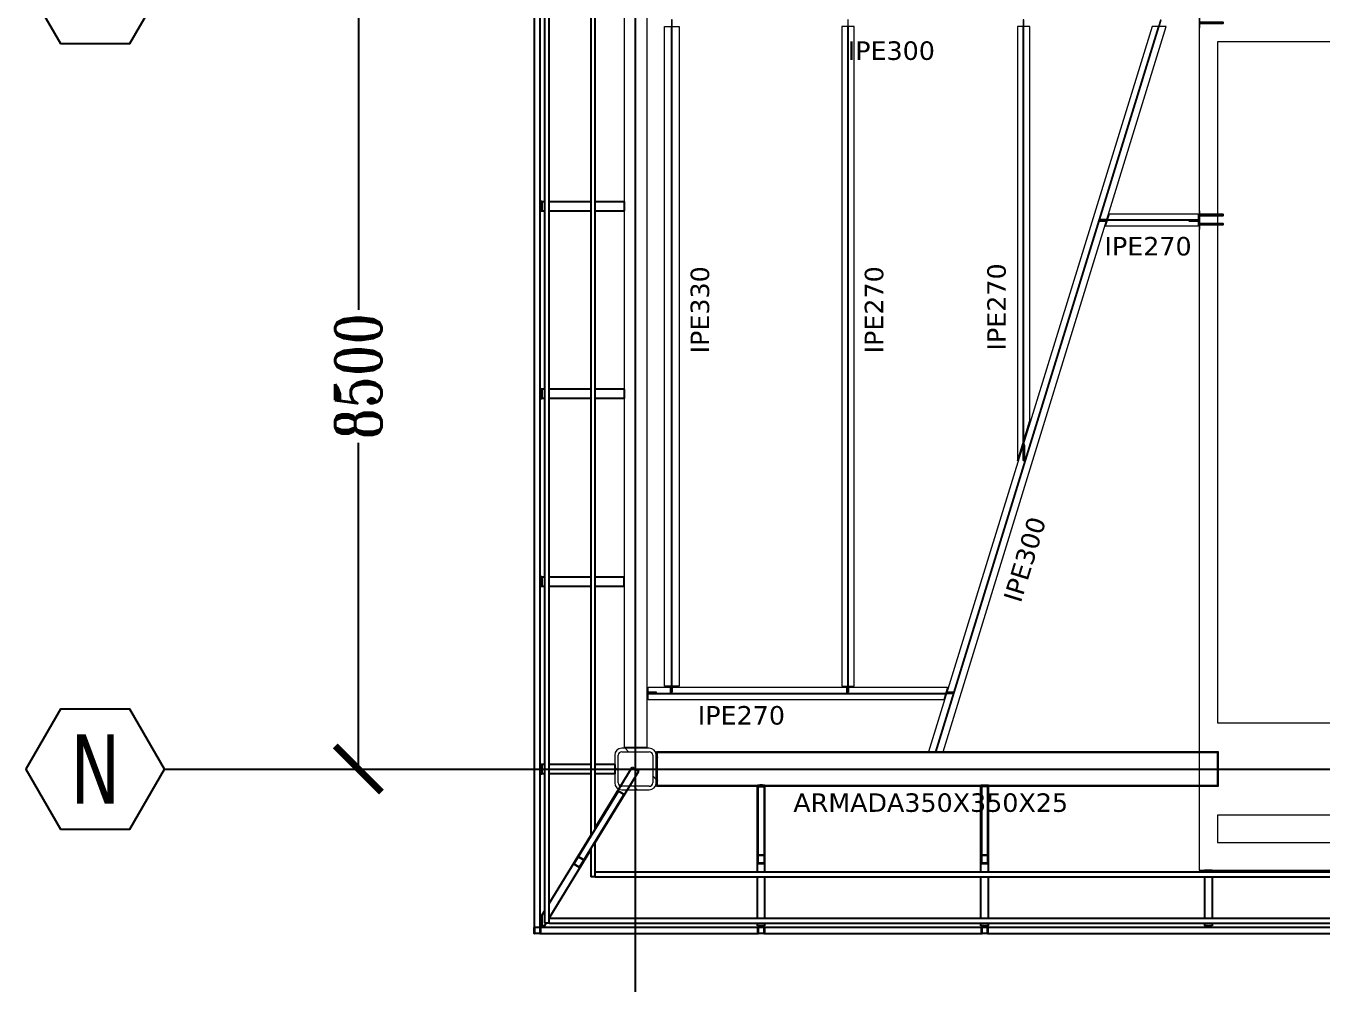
# Model space of a CAD drawing. Header units: millimetres. Extents: x -3255 to 78627, y -21906 to 33736.
# Drawn here: x -2570 to 11461, y -2327 to 8042 of the extents above; entities that cross this region are included whole.
import ezdxf
from ezdxf.enums import TextEntityAlignment as Align

# ---------------------------------------------------------------- set-up
doc = ezdxf.new("R2010")
doc.units = ezdxf.units.MM
doc.header["$LTSCALE"] = 0.9
for name, color, linetype, lineweight in [('0-3', 250, 'Continuous', 5), ('A_ALMA', 8, 'Continuous', 5), ('E_COLUMNAS-1', 254, 'Continuous', 25), ('E_COLUMNAS-2', 1, 'Continuous', 9), ('E_COLUMNAS-3', 1, 'Continuous', 35), ('E_TEXTO', 3, 'Continuous', 9), ('E_VIGAS', 8, 'Continuous', 9), ('E_VIGAS-1', 5, 'Continuous', 25), ('E_VIGAS-2', 10, 'Continuous', 25), ('E_VIGAS-3', 5, 'Continuous', 25), ('HCB-PLATINA', 4, 'Continuous', 15), ('HCB-VIGAS', 4, 'Continuous', 15), ('S-COLS-HDLN-1', 52, 'Continuous', 9), ('VIGAS_HCB', 4, 'Continuous', 15)]:
    doc.layers.add(name, color=color, linetype=linetype, lineweight=lineweight)
for name, color, linetype in [('COTAS', 8, 'Continuous'), ('HCB-ANCLAJE', 5, 'Continuous'), ('HCB-EJES', 1, 'Continuous'), ('HCB-ROTULOS', 2, 'Continuous')]:
    doc.layers.add(name, color=color, linetype=linetype)
doc.styles.add('ROMANT', font='romant.shx', dxfattribs={"width": 0.8})
doc.styles.add('VERDANA', font='verdana.ttf')
doc.dimstyles.new('1.125', dxfattribs={"dimscale": 0, "dimtxt": 500, "dimasz": 500, "dimexe": 4, "dimexo": 4, "dimgap": 15, "dimtad": 0, "dimdec": 0, "dimzin": 4, "dimdsep": 46, "dimtxsty": 'ROMANT', "dimblk": 'ARCHTICK', "dimcen": -10, "dimclrd": 256, "dimclrt": 3, "dimadec": 0, "dimazin": 0, "dimtfac": 1, "dimtdec": 0, "dimtix": 1, "dimtmove": 0, "dimatfit": 0, "dimldrblk": 'OBLIQUE', "dimfxl": 0.05, "dimtolj": 1, "dimtzin": 0, "dimarcsym": 0})

# ---------------------------------------------------------------- blocks, each defined once
blk = doc.blocks.new('EST_SFM_VIGA-METALICA-SECCION-C - EST_SFM_VIGA-METALICA-UPN160-1602621-_38_00m_N_E_-NIVEL-10 DOC')
at = {"layer": 'E_VIGAS-1'}
for p, q in [((14.466, 0.047), (-14.455, 0.047)), ((14.471, 0.047), (14.468, 0.047)), ((14.471, 0.047), (14.471, -0.016)), ((-14.46, -0.018), (14.471, -0.018))]:
    blk.add_line(p, q, dxfattribs=at)
blk = doc.blocks.new('EST_SFM_VIGA-METALICA-SECCION-C - EST_SFM_VIGA-METALICA-UPN100-1529610-_38_00m_N_E_-NIVEL-10 DOC')
at = {"layer": 'E_VIGAS-2'}
for p, q in [((14.393, 0.032), (-14.441, 0.032)), ((14.393, 0.032), (14.393, -0.018)), ((-14.442, -0.018), (14.393, -0.018))]:
    blk.add_line(p, q, dxfattribs=at)
blk = doc.blocks.new('EST_SFM_VIGA-METALICA-SECCION-C - EST_SFM_VIGA-METALICA-UPN100-1529678-_38_00m_N_E_-NIVEL-10 DOC')
at = {"layer": 'E_VIGAS-2'}
for p, q in [((13.374, 0.018), (-13.422, 0.018)), ((13.894, 0.018), (13.507, 0.018)), ((13.894, 0.018), (13.894, -0.032)), ((-13.504, -0.032), (13.456, -0.032)), ((13.59, -0.032), (13.893, -0.032))]:
    blk.add_line(p, q, dxfattribs=at)
blk = doc.blocks.new('EST_SFM_VIGA-METALICA-SECCION-C - EST_SFM_VIGA-METALICA-UPN100-1527742-_38_00m_N_E_-NIVEL-10 DOC')
at = {"layer": 'E_VIGAS-2'}
for p, q in [((-34.827, -0.032), (-34.827, 0.018)), ((34.044, 0.018), (-34.827, 0.018)), ((-34.827, -0.032), (34.044, -0.032))]:
    blk.add_line(p, q, dxfattribs=at)
blk = doc.blocks.new('EST_SFM_VIGA-METALICA-SECCION-C - EST_SFM_VIGA-METALICA-UPN100-1527772-_38_00m_N_E_-NIVEL-10 DOC')
at = {"layer": 'E_VIGAS-2'}
for p, q in [((-34.929, -0.018), (-34.929, 0.032)), ((34.942, 0.032), (-34.929, 0.032)), ((-34.929, -0.018), (34.942, -0.018))]:
    blk.add_line(p, q, dxfattribs=at)
blk = doc.blocks.new('EST_SFM_VIGA-METALICA-SECCION-C - EST_SFM_VIGA-METALICA-UPN160-1579051-_38_00m_N_E_-NIVEL-10 DOC')
at = {"layer": 'E_VIGAS-1'}
for p, q in [((-35.108, 0.047), (-35.175, 0.047)), ((-32.753, 0.047), (-35.107, 0.047)), ((-32.685, 0.047), (-32.751, 0.047)), ((-30.333, 0.047), (-32.684, 0.047)), ((-30.265, 0.047), (-30.331, 0.047)), ((30.107, 0.047), (-30.264, 0.047)), ((-35.176, -0.018), (-35.176, -0.012)), ((-35.176, -0.018), (-35.17, -0.018)), ((-35.112, -0.018), (-32.747, -0.018)), ((-32.689, -0.018), (-30.327, -0.018)), ((-30.269, -0.018), (30.113, -0.018))]:
    blk.add_line(p, q, dxfattribs=at)
blk = doc.blocks.new('EST_SCM_COLUMNA-METALICA-SECCION-CUADRADA - EST_SCM_COLUMNA-TUBULAR-CUADRADA_PTEØ_70x70 e_3mm-1587150-_38_00m_N_E_-NIVEL-10 DOC')
at = {"layer": 'E_COLUMNAS-1'}
for p, q in [((-0.035, -0.029), (-0.035, 0.029)), ((-0.032, 0.029), (-0.032, -0.029)), ((-0.029, 0.035), (0.029, 0.035)), ((0.029, 0.032), (-0.029, 0.032)), ((0.032, -0.029), (0.032, 0.029)), ((0.035, 0.029), (0.035, -0.029)), ((-0.029, -0.032), (0.029, -0.032)), ((0.029, -0.035), (-0.029, -0.035))]:
    blk.add_line(p, q, dxfattribs=at)
for centre, radius, start, end in [((-0.029, 0.029), 0.006, 90, 180), ((-0.029, 0.029), 0.003, 90, 180), ((0.029, 0.029), 0.006, 0, 90), ((0.029, 0.029), 0.003, 0, 90), ((0.029, 0.029), 0.006, 10, 80), ((0.029, 0.029), 0.003, 30, 60), ((-0.029, -0.029), 0.006, 180, 270), ((-0.029, -0.029), 0.003, 180, 270), ((0.029, -0.029), 0.006, 270, 0), ((0.029, -0.029), 0.003, 270, 360)]:
    blk.add_arc(centre, radius, start, end, dxfattribs=at)
blk = doc.blocks.new('EST_SCM_COLUMNA-METALICA-SECCION-CUADRADA - EST_SCM_COLUMNA-TUBULAR-CUADRADA_PTEØ_70x70 e_3mm-V24-_38_00m_N_E_-NIVEL-10 DOC')
at = {"layer": 'E_COLUMNAS-1'}
for p, q in [((-0.035, -0.029), (-0.035, 0.029)), ((-0.032, 0.029), (-0.032, -0.029)), ((-0.029, 0.035), (0.029, 0.035)), ((0.029, 0.032), (-0.029, 0.032)), ((0.032, -0.029), (0.032, 0.029)), ((0.035, 0.029), (0.035, -0.029)), ((-0.029, -0.032), (0.029, -0.032)), ((0.029, -0.035), (-0.029, -0.035))]:
    blk.add_line(p, q, dxfattribs=at)
for centre, radius, start, end in [((-0.029, 0.029), 0.006, 90, 180), ((-0.029, 0.029), 0.006, 90, 170), ((-0.029, 0.029), 0.003, 90, 180), ((-0.029, 0.029), 0.003, 90, 150), ((0.029, 0.029), 0.006, 0, 90), ((0.029, 0.029), 0.006, 10, 90), ((0.029, 0.029), 0.003, 0, 90), ((0.029, 0.029), 0.003, 30, 90), ((-0.029, -0.029), 0.006, 180, 270), ((-0.029, -0.029), 0.003, 180, 270), ((0.029, -0.029), 0.006, 270, 0), ((0.029, -0.029), 0.003, 270, 360)]:
    blk.add_arc(centre, radius, start, end, dxfattribs=at)
blk = doc.blocks.new('DCTIB_CNI_EST_MOD-1A-FAC_0001_rvt-2-_38_00m_N_E_-NIVEL-10 DOC')
at = {"layer": 'E_COLUMNAS-1'}
for centre, radius, start, end in [((-75.196, 138.946), 0.006, 10, 80), ((-75.196, 138.946), 0.006, 10, 80), ((-75.196, 138.946), 0.003, 30, 60), ((-75.196, 138.946), 0.003, 30, 60), ((-72.831, 138.946), 0.006, 90, 170), ((-72.831, 138.946), 0.006, 90, 170), ((-72.831, 138.946), 0.003, 90, 150), ((-72.831, 138.946), 0.003, 90, 150), ((-72.773, 138.946), 0.006, 10, 90), ((-72.773, 138.946), 0.006, 10, 90), ((-72.773, 138.946), 0.003, 30, 90), ((-72.773, 138.946), 0.003, 30, 90), ((-70.411, 138.946), 0.006, 90, 170), ((-70.411, 138.946), 0.006, 90, 170), ((-70.411, 138.946), 0.003, 90, 150), ((-70.411, 138.946), 0.003, 90, 150), ((-70.353, 138.946), 0.006, 10, 90), ((-70.353, 138.946), 0.006, 10, 90), ((-70.353, 138.946), 0.003, 30, 90), ((-70.353, 138.946), 0.003, 30, 90)]:
    blk.add_arc(centre, radius, start, end, dxfattribs=at)
at = {"layer": 'E_VIGAS-1'}
for p, q in [((-75.177, 146.804), (-75.195, 146.804)), ((-75.195, 146.757), (-75.181, 146.757)), ((-75.181, 146.757), (-75.176, 146.757)), ((-75.181, 146.757), (-75.176, 146.757)), ((-75.177, 146.757), (-75.181, 146.757)), ((-75.177, 146.767), (-75.177, 146.804)), ((-75.177, 146.804), (-75.175, 146.804)), ((-75.175, 146.704), (-75.175, 146.804)), ((-75.175, 146.804), (-75.147, 146.804)), ((-75.175, 146.804), (-75.175, 146.704)), ((-75.097, 146.804), (-74.647, 146.804)), ((-74.597, 146.804), (-74.286, 146.804)), ((-74.286, 146.804), (-74.286, 146.704)), ((-75.181, 146.752), (-75.195, 146.752)), ((-75.195, 146.704), (-75.177, 146.704)), ((-75.176, 146.752), (-75.181, 146.752)), ((-75.181, 146.752), (-75.177, 146.752)), ((-75.176, 146.752), (-75.181, 146.752)), ((-75.177, 146.704), (-75.177, 146.742)), ((-75.175, 146.704), (-75.177, 146.704)), ((-75.175, 146.704), (-75.147, 146.704)), ((-75.097, 146.704), (-74.647, 146.704)), ((-74.597, 146.704), (-74.286, 146.704)), ((-75.177, 144.774), (-75.195, 144.774)), ((-75.195, 144.726), (-75.181, 144.726)), ((-75.181, 144.721), (-75.195, 144.721)), ((-75.195, 144.674), (-75.177, 144.674)), ((-75.181, 144.726), (-75.176, 144.726)), ((-75.181, 144.726), (-75.176, 144.726)), ((-75.177, 144.726), (-75.181, 144.726)), ((-75.176, 144.721), (-75.181, 144.721)), ((-75.181, 144.721), (-75.177, 144.721)), ((-75.176, 144.721), (-75.181, 144.721)), ((-75.177, 144.774), (-75.175, 144.774)), ((-75.177, 144.736), (-75.177, 144.774)), ((-75.177, 144.674), (-75.177, 144.711)), ((-75.175, 144.674), (-75.177, 144.674)), ((-75.175, 144.674), (-75.175, 144.774)), ((-75.175, 144.774), (-75.175, 144.674)), ((-75.147, 144.774), (-75.175, 144.774)), ((-75.147, 144.674), (-75.175, 144.674)), ((-74.647, 144.774), (-75.097, 144.774)), ((-74.647, 144.674), (-75.097, 144.674)), ((-74.286, 144.774), (-74.597, 144.774)), ((-74.286, 144.674), (-74.597, 144.674)), ((-74.286, 144.774), (-74.286, 144.674)), ((-75.177, 142.743), (-75.195, 142.743)), ((-75.195, 142.696), (-75.181, 142.696)), ((-75.181, 142.69), (-75.195, 142.69)), ((-75.181, 142.696), (-75.176, 142.696)), ((-75.181, 142.696), (-75.176, 142.696)), ((-75.177, 142.696), (-75.181, 142.696)), ((-75.176, 142.69), (-75.181, 142.69)), ((-75.181, 142.69), (-75.177, 142.69)), ((-75.176, 142.69), (-75.181, 142.69)), ((-75.177, 142.706), (-75.177, 142.743)), ((-75.177, 142.743), (-75.175, 142.743)), ((-75.175, 142.643), (-75.175, 142.743)), ((-75.175, 142.743), (-75.147, 142.743)), ((-75.175, 142.743), (-75.175, 142.643)), ((-75.097, 142.743), (-74.647, 142.743)), ((-74.597, 142.743), (-74.287, 142.743)), ((-74.287, 142.743), (-74.287, 142.643)), ((-75.195, 142.643), (-75.177, 142.643)), ((-75.177, 142.643), (-75.177, 142.68)), ((-75.175, 142.643), (-75.177, 142.643)), ((-75.175, 142.643), (-75.147, 142.643)), ((-75.097, 142.643), (-74.647, 142.643)), ((-74.597, 142.643), (-74.287, 142.643)), ((-75.177, 140.712), (-75.195, 140.712)), ((-75.195, 140.665), (-75.181, 140.665)), ((-75.181, 140.66), (-75.195, 140.66)), ((-75.195, 140.612), (-75.177, 140.612)), ((-75.181, 140.665), (-75.176, 140.665)), ((-75.181, 140.665), (-75.176, 140.665)), ((-75.177, 140.665), (-75.181, 140.665)), ((-75.176, 140.66), (-75.181, 140.66)), ((-75.181, 140.66), (-75.177, 140.66)), ((-75.176, 140.66), (-75.181, 140.66)), ((-75.177, 140.712), (-75.175, 140.712)), ((-75.177, 140.675), (-75.177, 140.712)), ((-75.177, 140.612), (-75.177, 140.65)), ((-75.175, 140.612), (-75.177, 140.612)), ((-75.175, 140.612), (-75.175, 140.712)), ((-75.175, 140.712), (-75.175, 140.612)), ((-75.147, 140.712), (-75.175, 140.712)), ((-75.147, 140.612), (-75.175, 140.612)), ((-74.647, 140.712), (-75.097, 140.712)), ((-74.647, 140.612), (-75.097, 140.612)), ((-74.387, 140.712), (-74.597, 140.712)), ((-74.597, 140.027), (-74.197, 140.684)), ((-74.597, 139.869), (-74.127, 140.641)), ((-74.387, 140.612), (-74.597, 140.612)), ((-74.387, 140.712), (-74.387, 140.612)), ((-74.197, 140.684), (-74.127, 140.641)), ((-72.843, 140.488), (-72.815, 140.488)), ((-72.843, 140.487), (-72.761, 140.487)), ((-72.843, 139.545), (-72.843, 140.487)), ((-72.837, 140.465), (-72.837, 139.727)), ((-72.77, 140.469), (-72.834, 140.469)), ((-72.805, 140.488), (-72.805, 140.487)), ((-72.8, 140.488), (-72.805, 140.488)), ((-72.8, 140.487), (-72.8, 140.488)), ((-72.789, 140.488), (-72.761, 140.488)), ((-72.767, 139.727), (-72.767, 140.465)), ((-72.761, 139.545), (-72.761, 140.487)), ((-70.423, 140.488), (-70.341, 140.488)), ((-70.423, 139.545), (-70.423, 140.488)), ((-70.417, 140.468), (-70.417, 139.727)), ((-70.35, 140.472), (-70.414, 140.472)), ((-70.347, 139.727), (-70.347, 140.468)), ((-70.341, 139.545), (-70.341, 140.488)), ((-74.35, 140.421), (-74.782, 139.711)), ((-74.723, 139.675), (-74.29, 140.384)), ((-74.291, 140.389), (-74.346, 140.423)), ((-75.097, 139.206), (-74.647, 139.944)), ((-75.097, 139.048), (-74.647, 139.787)), ((-74.782, 139.711), (-74.828, 139.637)), ((-74.827, 139.632), (-74.772, 139.599)), ((-74.826, 139.637), (-74.781, 139.711)), ((-74.822, 139.644), (-74.826, 139.637)), ((-74.771, 139.601), (-74.826, 139.634)), ((-74.779, 139.714), (-74.781, 139.711)), ((-74.779, 139.712), (-74.724, 139.678)), ((-74.723, 139.68), (-74.778, 139.713)), ((-74.724, 139.676), (-74.769, 139.602)), ((-74.769, 139.602), (-74.765, 139.609)), ((-74.768, 139.601), (-74.723, 139.675)), ((-74.724, 139.676), (-74.722, 139.679)), ((-72.837, 139.727), (-72.837, 139.645)), ((-72.836, 139.731), (-72.836, 139.727)), ((-72.836, 139.645), (-72.836, 139.727)), ((-72.836, 139.652), (-72.836, 139.645)), ((-72.77, 139.731), (-72.834, 139.731)), ((-72.834, 139.729), (-72.77, 139.729)), ((-72.77, 139.643), (-72.834, 139.643)), ((-72.834, 139.641), (-72.77, 139.641)), ((-72.769, 139.727), (-72.769, 139.731)), ((-72.769, 139.727), (-72.769, 139.645)), ((-72.769, 139.645), (-72.769, 139.652)), ((-72.767, 139.645), (-72.767, 139.727)), ((-70.417, 139.727), (-70.417, 139.645)), ((-70.416, 139.731), (-70.416, 139.727)), ((-70.416, 139.645), (-70.416, 139.727)), ((-70.416, 139.652), (-70.416, 139.645)), ((-70.35, 139.731), (-70.414, 139.731)), ((-70.414, 139.729), (-70.35, 139.729)), ((-70.35, 139.643), (-70.414, 139.643)), ((-70.414, 139.641), (-70.35, 139.641)), ((-70.349, 139.727), (-70.349, 139.731)), ((-70.349, 139.727), (-70.349, 139.645)), ((-70.349, 139.645), (-70.349, 139.652)), ((-70.347, 139.645), (-70.347, 139.727)), ((-72.843, 139.045), (-72.843, 139.495)), ((-72.761, 139.045), (-72.761, 139.495)), ((-70.423, 139.045), (-70.423, 139.495)), ((-70.341, 139.045), (-70.341, 139.495)), ((-68.003, 139.567), (-67.921, 139.567)), ((-68.003, 139.567), (-68.003, 139.545)), ((-68.003, 139.495), (-68.003, 139.045)), ((-67.921, 139.567), (-67.921, 139.545)), ((-67.921, 139.495), (-67.921, 139.045)), ((-75.176, 139.065), (-75.195, 139.033)), ((-75.176, 139.023), (-75.176, 139.076)), ((-75.175, 139.078), (-75.147, 139.124)), ((-75.175, 139.078), (-75.175, 138.967)), ((-75.181, 138.994), (-75.178, 138.999)), ((-75.178, 138.99), (-75.181, 138.984)), ((-75.176, 138.966), (-75.176, 138.972)), ((-75.176, 138.972), (-75.176, 138.966)), ((-75.147, 138.966), (-75.176, 138.966)), ((-75.175, 138.967), (-75.147, 138.967)), ((-75.175, 138.961), (-75.174, 138.959)), ((-75.173, 138.957), (-75.172, 138.955)), ((-75.171, 138.952), (-75.171, 138.95)), ((-75.166, 138.947), (-75.155, 138.966)), ((-75.147, 138.967), (-75.13, 138.995)), ((-72.843, 138.967), (-72.843, 138.995)), ((-72.761, 138.967), (-72.843, 138.967)), ((-72.843, 138.966), (-72.843, 138.967)), ((-72.843, 138.967), (-72.761, 138.967)), ((-72.843, 138.966), (-72.815, 138.966)), ((-72.815, 138.966), (-72.843, 138.966)), ((-72.805, 138.961), (-72.805, 138.966)), ((-72.805, 138.952), (-72.805, 138.961)), ((-72.805, 138.947), (-72.805, 138.949)), ((-72.8, 138.966), (-72.8, 138.961)), ((-72.8, 138.961), (-72.8, 138.952)), ((-72.8, 138.949), (-72.8, 138.947)), ((-72.761, 138.966), (-72.789, 138.966)), ((-72.789, 138.966), (-72.761, 138.966)), ((-72.761, 138.967), (-72.761, 138.995)), ((-72.761, 138.967), (-72.761, 138.966)), ((-70.423, 138.967), (-70.423, 138.995)), ((-70.423, 138.966), (-70.423, 138.967)), ((-70.423, 138.967), (-70.341, 138.967)), ((-70.395, 138.966), (-70.423, 138.966)), ((-70.385, 138.961), (-70.385, 138.966)), ((-70.385, 138.952), (-70.385, 138.961)), ((-70.385, 138.947), (-70.385, 138.949)), ((-70.38, 138.966), (-70.38, 138.961)), ((-70.38, 138.961), (-70.38, 138.952)), ((-70.38, 138.949), (-70.38, 138.947)), ((-70.341, 138.966), (-70.369, 138.966)), ((-70.341, 138.967), (-70.341, 138.995)), ((-70.341, 138.967), (-70.341, 138.966)), ((-68.003, 138.995), (-68.003, 138.967)), ((-68.003, 138.967), (-67.921, 138.967)), ((-68.003, 138.966), (-68.003, 138.967)), ((-67.975, 138.966), (-68.003, 138.966)), ((-67.965, 138.961), (-67.965, 138.966)), ((-67.965, 138.947), (-67.965, 138.961)), ((-67.96, 138.966), (-67.96, 138.961)), ((-67.96, 138.961), (-67.96, 138.947)), ((-67.921, 138.966), (-67.949, 138.966)), ((-67.921, 138.995), (-67.921, 138.967)), ((-67.921, 138.967), (-67.921, 138.966))]:
    blk.add_line(p, q, dxfattribs=at)
at = {"layer": 'E_VIGAS-1', "flags": 128}
for points in [[(-72.834, 140.469), (-72.835, 140.469), (-72.835, 140.468), (-72.836, 140.468), (-72.836, 140.467), (-72.837, 140.466), (-72.837, 140.466), (-72.837, 140.465)], [(-72.767, 140.465), (-72.767, 140.466), (-72.767, 140.466), (-72.768, 140.467), (-72.768, 140.468), (-72.769, 140.468), (-72.769, 140.469), (-72.77, 140.469)], [(-70.414, 140.472), (-70.415, 140.471), (-70.415, 140.471), (-70.416, 140.471), (-70.416, 140.47), (-70.417, 140.469), (-70.417, 140.469), (-70.417, 140.468)], [(-70.347, 140.468), (-70.347, 140.469), (-70.347, 140.469), (-70.348, 140.47), (-70.348, 140.471), (-70.349, 140.471), (-70.349, 140.471), (-70.35, 140.472)], [(-74.35, 140.421), (-74.35, 140.422), (-74.349, 140.422), (-74.348, 140.423), (-74.348, 140.423), (-74.347, 140.423), (-74.346, 140.423), (-74.346, 140.423)], [(-74.291, 140.389), (-74.29, 140.389), (-74.29, 140.388), (-74.29, 140.388), (-74.29, 140.387), (-74.29, 140.386), (-74.29, 140.385), (-74.29, 140.384)], [(-74.828, 139.637), (-74.828, 139.636), (-74.828, 139.636), (-74.828, 139.635), (-74.828, 139.634), (-74.828, 139.633), (-74.828, 139.633), (-74.827, 139.632)], [(-74.826, 139.634), (-74.826, 139.634), (-74.826, 139.635), (-74.827, 139.635), (-74.827, 139.635), (-74.827, 139.636), (-74.826, 139.636), (-74.826, 139.637)], [(-74.778, 139.713), (-74.778, 139.714), (-74.779, 139.714), (-74.78, 139.714), (-74.78, 139.713), (-74.781, 139.713), (-74.782, 139.712), (-74.782, 139.711)], [(-74.781, 139.711), (-74.781, 139.711), (-74.78, 139.711), (-74.78, 139.712), (-74.78, 139.712), (-74.779, 139.712), (-74.779, 139.712), (-74.779, 139.712)], [(-74.769, 139.602), (-74.769, 139.601), (-74.77, 139.601), (-74.77, 139.601), (-74.77, 139.601), (-74.771, 139.601), (-74.771, 139.601), (-74.771, 139.601), (-74.771, 139.601)], [(-74.724, 139.678), (-74.724, 139.678), (-74.724, 139.678), (-74.724, 139.678), (-74.723, 139.677), (-74.724, 139.677), (-74.724, 139.676), (-74.724, 139.676)], [(-74.723, 139.675), (-74.722, 139.676), (-74.722, 139.677), (-74.722, 139.678), (-74.722, 139.678), (-74.722, 139.679), (-74.722, 139.68), (-74.723, 139.68)], [(-72.834, 139.731), (-72.835, 139.731), (-72.835, 139.731), (-72.836, 139.73), (-72.836, 139.73), (-72.837, 139.729), (-72.837, 139.728), (-72.837, 139.727)], [(-72.837, 139.645), (-72.837, 139.644), (-72.837, 139.643), (-72.836, 139.642), (-72.836, 139.641), (-72.835, 139.641), (-72.835, 139.641), (-72.834, 139.641)], [(-72.836, 139.727), (-72.836, 139.728), (-72.835, 139.728), (-72.835, 139.728), (-72.835, 139.729), (-72.835, 139.729), (-72.834, 139.729), (-72.834, 139.729)], [(-72.834, 139.643), (-72.834, 139.643), (-72.835, 139.643), (-72.835, 139.643), (-72.835, 139.643), (-72.835, 139.644), (-72.836, 139.644), (-72.836, 139.645)], [(-72.767, 139.727), (-72.767, 139.728), (-72.767, 139.729), (-72.768, 139.73), (-72.768, 139.73), (-72.769, 139.731), (-72.769, 139.731), (-72.77, 139.731)], [(-72.77, 139.729), (-72.77, 139.729), (-72.769, 139.729), (-72.769, 139.729), (-72.769, 139.728), (-72.769, 139.728), (-72.769, 139.728), (-72.769, 139.727)], [(-72.77, 139.641), (-72.769, 139.641), (-72.769, 139.641), (-72.768, 139.641), (-72.768, 139.642), (-72.767, 139.643), (-72.767, 139.644), (-72.767, 139.645)], [(-72.769, 139.645), (-72.769, 139.644), (-72.769, 139.644), (-72.769, 139.643), (-72.769, 139.643), (-72.769, 139.643), (-72.77, 139.643), (-72.77, 139.643)], [(-70.414, 139.731), (-70.415, 139.731), (-70.415, 139.731), (-70.416, 139.73), (-70.416, 139.73), (-70.417, 139.729), (-70.417, 139.728), (-70.417, 139.727)], [(-70.417, 139.645), (-70.417, 139.644), (-70.417, 139.643), (-70.416, 139.642), (-70.416, 139.641), (-70.415, 139.641), (-70.415, 139.641), (-70.414, 139.641)], [(-70.416, 139.727), (-70.416, 139.728), (-70.415, 139.728), (-70.415, 139.728), (-70.415, 139.729), (-70.415, 139.729), (-70.414, 139.729), (-70.414, 139.729)], [(-70.414, 139.643), (-70.414, 139.643), (-70.415, 139.643), (-70.415, 139.643), (-70.415, 139.643), (-70.415, 139.644), (-70.416, 139.644), (-70.416, 139.645)], [(-70.347, 139.727), (-70.347, 139.728), (-70.347, 139.729), (-70.348, 139.73), (-70.348, 139.73), (-70.349, 139.731), (-70.349, 139.731), (-70.35, 139.731)], [(-70.35, 139.729), (-70.35, 139.729), (-70.349, 139.729), (-70.349, 139.729), (-70.349, 139.728), (-70.349, 139.728), (-70.349, 139.728), (-70.349, 139.727)], [(-70.35, 139.641), (-70.349, 139.641), (-70.349, 139.641), (-70.348, 139.641), (-70.348, 139.642), (-70.347, 139.643), (-70.347, 139.644), (-70.347, 139.645)], [(-70.349, 139.645), (-70.349, 139.644), (-70.349, 139.644), (-70.349, 139.643), (-70.349, 139.643), (-70.349, 139.643), (-70.35, 139.643), (-70.35, 139.643)], [(-74.772, 139.599), (-74.772, 139.599), (-74.771, 139.599), (-74.77, 139.599), (-74.77, 139.599), (-74.769, 139.6), (-74.768, 139.6), (-74.768, 139.601)], [(-75.176, 139.076), (-75.176, 139.077), (-75.175, 139.078)], [(-75.195, 138.971), (-75.191, 138.978), (-75.186, 138.987), (-75.181, 138.994)], [(-75.181, 138.984), (-75.186, 138.977), (-75.191, 138.968), (-75.195, 138.961)], [(-75.19, 138.971), (-75.186, 138.97), (-75.182, 138.968), (-75.178, 138.964), (-75.175, 138.96), (-75.172, 138.956), (-75.171, 138.951), (-75.17, 138.947)], [(-75.147, 138.967), (-75.147, 138.967), (-75.147, 138.966)]]:
    blk.add_lwpolyline(points, dxfattribs=at)
at = {"layer": 'E_VIGAS-1'}
for centre, start_param, end_param in [((-72.815, 140.488), 0, 1.570796), ((-72.815, 140.487), 4.974188, 5.497787), ((-72.815, 140.487), 6.021386, 6.283185), ((-72.789, 140.488), 1.570796, 3.141593), ((-72.789, 140.487), 3.141593, 3.403392), ((-72.789, 140.487), 3.926991, 4.45059)]:
    blk.add_ellipse(centre, major_axis=(0.0107, 0), ratio=0.002301, start_param=start_param, end_param=end_param, dxfattribs=at)
for points, knots in [([(-75.181, 146.757), (-75.181, 146.757), (-75.18, 146.757), (-75.179, 146.758), (-75.178, 146.759), (-75.177, 146.76), (-75.177, 146.762), (-75.177, 146.763), (-75.177, 146.764), (-75.177, 146.766), (-75.177, 146.767)], [0, 0, 0, 0, 0.142857, 0.285714, 0.428571, 0.571429, 0.678571, 0.732143, 0.785714, 1, 1, 1, 1]), ([(-75.177, 146.742), (-75.177, 146.742), (-75.177, 146.744), (-75.177, 146.746), (-75.177, 146.748), (-75.178, 146.75), (-75.179, 146.751), (-75.181, 146.752), (-75.181, 146.752)], [0, 0, 0, 0, 0.142857, 0.285714, 0.428571, 0.571429, 0.785714, 1, 1, 1, 1]), ([(-75.181, 144.726), (-75.181, 144.726), (-75.18, 144.727), (-75.179, 144.727), (-75.178, 144.728), (-75.177, 144.73), (-75.177, 144.731), (-75.177, 144.732), (-75.177, 144.734), (-75.177, 144.735), (-75.177, 144.736)], [0, 0, 0, 0, 0.142857, 0.285714, 0.428571, 0.571429, 0.678571, 0.732143, 0.785714, 1, 1, 1, 1]), ([(-75.177, 144.713), (-75.177, 144.713), (-75.177, 144.714), (-75.177, 144.716), (-75.177, 144.718), (-75.178, 144.719), (-75.179, 144.721), (-75.181, 144.721), (-75.181, 144.721)], [0.1002965, 0.1002965, 0.1002965, 0.1002965, 0.1428571, 0.2857143, 0.4285714, 0.5714286, 0.7857143, 1, 1, 1, 1]), ([(-75.181, 142.696), (-75.181, 142.696), (-75.18, 142.696), (-75.179, 142.697), (-75.178, 142.698), (-75.177, 142.699), (-75.177, 142.7), (-75.177, 142.701), (-75.177, 142.703), (-75.177, 142.704), (-75.177, 142.706)], [0, 0, 0, 0, 0.142857, 0.285714, 0.428571, 0.571429, 0.678571, 0.732143, 0.785714, 1, 1, 1, 1]), ([(-75.177, 142.68), (-75.177, 142.681), (-75.177, 142.683), (-75.177, 142.685), (-75.177, 142.687), (-75.178, 142.689), (-75.179, 142.69), (-75.181, 142.69), (-75.181, 142.69)], [0, 0, 0, 0, 0.142857, 0.285714, 0.428571, 0.571429, 0.785714, 1, 1, 1, 1]), ([(-75.181, 140.665), (-75.181, 140.665), (-75.18, 140.665), (-75.179, 140.666), (-75.178, 140.667), (-75.177, 140.668), (-75.177, 140.67), (-75.177, 140.671), (-75.177, 140.672), (-75.177, 140.674), (-75.177, 140.675)], [0, 0, 0, 0, 0.142857, 0.285714, 0.428571, 0.571429, 0.678571, 0.732143, 0.785714, 1, 1, 1, 1]), ([(-75.177, 140.65), (-75.177, 140.651), (-75.177, 140.652), (-75.177, 140.654), (-75.177, 140.656), (-75.178, 140.658), (-75.179, 140.659), (-75.181, 140.66), (-75.181, 140.66)], [0, 0, 0, 0, 0.142857, 0.285714, 0.428571, 0.571429, 0.785714, 1, 1, 1, 1]), ([(-75.181, 138.994), (-75.18, 138.996), (-75.178, 139.001), (-75.177, 139.009), (-75.176, 139.016), (-75.176, 139.021), (-75.176, 139.023)], [0, 0, 0, 0, 0.285714, 0.571429, 0.785714, 1, 1, 1, 1]), ([(-75.176, 138.972), (-75.176, 138.973), (-75.176, 138.975), (-75.176, 138.977), (-75.176, 138.978), (-75.176, 138.979), (-75.177, 138.98), (-75.177, 138.98), (-75.177, 138.981), (-75.177, 138.982), (-75.177, 138.982), (-75.177, 138.982), (-75.177, 138.982), (-75.177, 138.982), (-75.177, 138.983), (-75.177, 138.984), (-75.177, 138.984), (-75.177, 138.985), (-75.177, 138.985), (-75.177, 138.985), (-75.177, 138.985), (-75.177, 138.985), (-75.178, 138.986), (-75.178, 138.986), (-75.178, 138.987), (-75.178, 138.987), (-75.179, 138.987), (-75.179, 138.987), (-75.179, 138.987), (-75.18, 138.987), (-75.18, 138.986), (-75.181, 138.986), (-75.181, 138.985), (-75.181, 138.984)], [0, 0, 0, 0, 0.142857, 0.214286, 0.25, 0.285714, 0.321429, 0.357143, 0.392857, 0.410714, 0.419643, 0.428571, 0.4375, 0.446429, 0.464286, 0.5, 0.535714, 0.553571, 0.5625, 0.571429, 0.580357, 0.589286, 0.607143, 0.642857, 0.678571, 0.714286, 0.75, 0.785714, 0.821429, 0.839286, 0.857143, 0.928571, 1, 1, 1, 1]), ([(-75.181, 138.984), (-75.181, 138.985), (-75.181, 138.986), (-75.18, 138.986), (-75.18, 138.987), (-75.179, 138.987), (-75.179, 138.987), (-75.179, 138.987), (-75.178, 138.987), (-75.178, 138.987)], [0, 0, 0, 0, 0.0714286, 0.1428571, 0.1607143, 0.1785714, 0.2142857, 0.25, 0.2857143, 0.2857143, 0.2857143, 0.2857143]), ([(-75.177, 138.982), (-75.177, 138.982), (-75.177, 138.982), (-75.177, 138.982), (-75.177, 138.981), (-75.177, 138.98), (-75.177, 138.98), (-75.176, 138.979), (-75.176, 138.978), (-75.176, 138.977), (-75.176, 138.975), (-75.176, 138.973), (-75.176, 138.972)], [0.5714286, 0.5714286, 0.5714286, 0.5714286, 0.5803571, 0.5892857, 0.6071429, 0.6428571, 0.6785714, 0.7142857, 0.75, 0.7857143, 0.8571429, 1, 1, 1, 1]), ([(-72.815, 138.966), (-72.814, 138.966), (-72.813, 138.966), (-72.81, 138.966), (-72.808, 138.965), (-72.806, 138.964), (-72.805, 138.963), (-72.805, 138.962), (-72.805, 138.961)], [0, 0, 0, 0, 0.142857, 0.285714, 0.428571, 0.571429, 0.785714, 1, 1, 1, 1]), ([(-72.805, 138.961), (-72.805, 138.962), (-72.805, 138.963), (-72.807, 138.965), (-72.808, 138.965), (-72.81, 138.966), (-72.811, 138.966), (-72.812, 138.966), (-72.814, 138.966), (-72.815, 138.966)], [0, 0, 0, 0, 0.285714, 0.428571, 0.571429, 0.678571, 0.732143, 0.785714, 1, 1, 1, 1]), ([(-72.789, 138.966), (-72.79, 138.966), (-72.791, 138.966), (-72.794, 138.966), (-72.796, 138.965), (-72.798, 138.965), (-72.799, 138.963), (-72.8, 138.962), (-72.8, 138.961)], [0, 0, 0, 0, 0.142857, 0.285714, 0.428571, 0.571429, 0.785714, 1, 1, 1, 1]), ([(-72.8, 138.961), (-72.8, 138.962), (-72.799, 138.963), (-72.798, 138.965), (-72.796, 138.965), (-72.795, 138.966), (-72.794, 138.966), (-72.792, 138.966), (-72.79, 138.966), (-72.789, 138.966)], [0, 0, 0, 0, 0.285714, 0.428571, 0.571429, 0.678571, 0.732143, 0.785714, 1, 1, 1, 1]), ([(-70.395, 138.966), (-70.394, 138.966), (-70.393, 138.966), (-70.39, 138.966), (-70.388, 138.965), (-70.386, 138.964), (-70.385, 138.963), (-70.385, 138.962), (-70.385, 138.961)], [0, 0, 0, 0, 0.142857, 0.285714, 0.428571, 0.571429, 0.785714, 1, 1, 1, 1]), ([(-70.385, 138.961), (-70.385, 138.962), (-70.385, 138.963), (-70.387, 138.965), (-70.388, 138.965), (-70.39, 138.966), (-70.391, 138.966), (-70.392, 138.966), (-70.394, 138.966), (-70.395, 138.966)], [0, 0, 0, 0, 0.285714, 0.428571, 0.571429, 0.678571, 0.732143, 0.785714, 1, 1, 1, 1]), ([(-70.369, 138.966), (-70.37, 138.966), (-70.371, 138.966), (-70.374, 138.966), (-70.376, 138.965), (-70.378, 138.964), (-70.379, 138.963), (-70.38, 138.962), (-70.38, 138.961)], [0, 0, 0, 0, 0.142857, 0.285714, 0.428571, 0.571429, 0.785714, 1, 1, 1, 1]), ([(-70.38, 138.961), (-70.38, 138.962), (-70.379, 138.963), (-70.378, 138.965), (-70.376, 138.965), (-70.375, 138.966), (-70.374, 138.966), (-70.372, 138.966), (-70.37, 138.966), (-70.369, 138.966)], [0, 0, 0, 0, 0.285714, 0.428571, 0.571429, 0.678571, 0.732143, 0.785714, 1, 1, 1, 1]), ([(-67.965, 138.961), (-67.965, 138.962), (-67.965, 138.963), (-67.967, 138.965), (-67.968, 138.965), (-67.97, 138.966), (-67.971, 138.966), (-67.972, 138.966), (-67.974, 138.966), (-67.975, 138.966)], [0, 0, 0, 0, 0.285714, 0.428571, 0.571429, 0.678571, 0.732143, 0.785714, 1, 1, 1, 1]), ([(-67.975, 138.966), (-67.974, 138.966), (-67.973, 138.966), (-67.97, 138.966), (-67.968, 138.965), (-67.966, 138.964), (-67.965, 138.963), (-67.965, 138.962), (-67.965, 138.961)], [0, 0, 0, 0, 0.142857, 0.285714, 0.428571, 0.571429, 0.785714, 1, 1, 1, 1]), ([(-67.96, 138.961), (-67.96, 138.962), (-67.959, 138.963), (-67.958, 138.965), (-67.956, 138.965), (-67.955, 138.966), (-67.954, 138.966), (-67.952, 138.966), (-67.95, 138.966), (-67.949, 138.966)], [0, 0, 0, 0, 0.285714, 0.428571, 0.571429, 0.678571, 0.732143, 0.785714, 1, 1, 1, 1]), ([(-67.949, 138.966), (-67.95, 138.966), (-67.951, 138.966), (-67.954, 138.966), (-67.956, 138.965), (-67.958, 138.964), (-67.959, 138.963), (-67.96, 138.962), (-67.96, 138.961)], [0, 0, 0, 0, 0.142857, 0.285714, 0.428571, 0.571429, 0.785714, 1, 1, 1, 1])]:
    blk.add_open_spline(points, degree=3, knots=knots, dxfattribs=at)
for points in [[(-75.178, 139.001), (-75.179, 139), (-75.18, 138.997), (-75.181, 138.995), (-75.181, 138.994)], [(-75.176, 139.023), (-75.176, 139.021), (-75.176, 139.018), (-75.177, 139.014), (-75.177, 139.011), (-75.177, 139.009)], [(-75.176, 138.966), (-75.176, 138.966), (-75.176, 138.967), (-75.175, 138.967), (-75.175, 138.967)]]:
    blk.add_open_spline(points, degree=3, dxfattribs=at)
at = {"layer": 'E_COLUMNAS-1'}
for name, p in [('EST_SCM_COLUMNA-METALICA-SECCION-CUADRADA - EST_SCM_COLUMNA-TUBULAR-CUADRADA_PTEØ_70x70 e_3mm-1587150-_38_00m_N_E_-NIVEL-10 DOC', (-75.225, 138.917)), ('EST_SCM_COLUMNA-METALICA-SECCION-CUADRADA - EST_SCM_COLUMNA-TUBULAR-CUADRADA_PTEØ_70x70 e_3mm-V24-_38_00m_N_E_-NIVEL-10 DOC', (-72.802, 138.917)), ('EST_SCM_COLUMNA-METALICA-SECCION-CUADRADA - EST_SCM_COLUMNA-TUBULAR-CUADRADA_PTEØ_70x70 e_3mm-V24-_38_00m_N_E_-NIVEL-10 DOC', (-70.382, 138.917))]:
    blk.add_blockref(name, p, dxfattribs=at)
at = {"layer": 'E_VIGAS-1'}
for name, p, rotation in [('EST_SFM_VIGA-METALICA-SECCION-C - EST_SFM_VIGA-METALICA-UPN160-1602621-_38_00m_N_E_-NIVEL-10 DOC', (-75.242, 153.418), 270), ('EST_SFM_VIGA-METALICA-SECCION-C - EST_SFM_VIGA-METALICA-UPN100-1529610-_38_00m_N_E_-NIVEL-10 DOC', (-75.13, 153.388), 269.9999999999999), ('EST_SFM_VIGA-METALICA-SECCION-C - EST_SFM_VIGA-METALICA-UPN100-1529678-_38_00m_N_E_-NIVEL-10 DOC', (-74.615, 153.388), 270.0000000000001)]:
    blk.add_blockref(name, p, dxfattribs=dict(at, rotation=rotation))
for name, p in [('EST_SFM_VIGA-METALICA-SECCION-C - EST_SFM_VIGA-METALICA-UPN100-1527742-_38_00m_N_E_-NIVEL-10 DOC', (-39.77, 139.527)), ('EST_SFM_VIGA-METALICA-SECCION-C - EST_SFM_VIGA-METALICA-UPN100-1527772-_38_00m_N_E_-NIVEL-10 DOC', (-40.169, 139.013)), ('EST_SFM_VIGA-METALICA-SECCION-C - EST_SFM_VIGA-METALICA-UPN160-1579051-_38_00m_N_E_-NIVEL-10 DOC', (-40.084, 138.9))]:
    blk.add_blockref(name, p, dxfattribs=at)
blk = doc.blocks.new('EST_SCM_COLUMNA-METALICA-SECCION-CUADRADA - EST_SCM_COLUMNA-TUBULAR-CUADRADA_ARMADA_450X450X38-V33-_38_00m_N_E_-NIVEL-10 DOC')
at = {"layer": 'S-COLS-HDLN-1'}
h = blk.add_hatch(dxfattribs=at)
h.set_pattern_fill('FP_12', color=256, style=0, pattern_type=2)
h.set_pattern_definition([(135, (74.162, -140.662), (-0.15909903, -0.15909903), [])])
h.paths.add_polyline_path([(0.034, -0.225), (0.149, -0.225), (0.178, -0.219), (0.203, -0.203), (0.22, -0.174), (0.225, -0.149), (0.225, 0.149), (0.219, 0.178), (0.203, 0.203), (0.178, 0.219), (0.149, 0.225), (-0.149, 0.225), (-0.181, 0.217), (-0.203, 0.203), (-0.219, 0.178), (-0.225, 0.149), (-0.225, -0.149), (-0.219, -0.178), (-0.203, -0.203), (-0.178, -0.219), (-0.149, -0.225), (-0.125, -0.225)])
h.paths.add_polyline_path([(-0.149, -0.187), (-0.168, -0.182), (-0.182, -0.168), (-0.187, -0.149), (-0.187, 0.149), (-0.182, 0.168), (-0.168, 0.182), (-0.149, 0.187), (0.149, 0.187), (0.168, 0.182), (0.182, 0.168), (0.187, 0.149), (0.187, -0.149), (0.182, -0.168), (0.168, -0.182), (0.149, -0.187), (-0.125, -0.187)])
at = {"layer": 'E_COLUMNAS-2'}
for p, q in [((-0.225, 0.149), (-0.225, -0.149)), ((-0.187, -0.149), (-0.187, 0.149)), ((0.149, 0.225), (-0.149, 0.225)), ((-0.149, 0.187), (0.149, 0.187)), ((0.187, 0.149), (0.187, -0.149)), ((0.225, -0.149), (0.225, 0.149)), ((0.149, -0.187), (-0.149, -0.187)), ((-0.149, -0.225), (0.149, -0.225))]:
    blk.add_line(p, q, dxfattribs=at)
for centre, radius, start, end in [((-0.149, 0.149), 0.076, 90, 180), ((-0.149, 0.149), 0.038, 90, 180), ((0.149, 0.149), 0.076, 360, 90), ((0.149, 0.149), 0.038, 0, 90), ((-0.149, -0.149), 0.076, 180, 270), ((-0.149, -0.149), 0.038, 180, 270), ((0.149, -0.149), 0.038, 270, 0), ((0.149, -0.149), 0.076, 270, 360)]:
    blk.add_arc(centre, radius, start, end, dxfattribs=at)
blk = doc.blocks.new('_ArchTick')
at = {"color": 0, "linetype": 'ByBlock', "const_width": 0.15}
blk.add_lwpolyline([(-0.5, -0.5), (0.5, 0.5)], dxfattribs=at)
blk = doc.blocks.new('*D595')
at = {"layer": 'COTAS', "color": 0, "lineweight": -2, "transparency": 16777216}
for p, q in [((-1066, 8500), (1033, 8500)), ((-1066, 0), (1033, 0))]:
    blk.add_line(p, q, dxfattribs=at)
at = {"layer": 'COTAS', "lineweight": -2, "transparency": 16777216}
for p, q in [((1029, 8500), (1029, 4970)), ((1029, 0), (1029, 3530))]:
    blk.add_line(p, q, dxfattribs=at)
at = {"layer": 'Defpoints', "color": 0, "transparency": 16777216}
for p in [(-1070, 8500), (1029, 8500), (-1070, 0)]:
    blk.add_point(p, dxfattribs=at)
at = {"layer": 'COTAS', "lineweight": -2, "transparency": 16777216, "xscale": 500, "yscale": 500, "zscale": 500}
for p, rotation in [((1029, 8500), 90), ((1029, 0), 270)]:
    blk.add_blockref('_ArchTick', p, dxfattribs=dict(at, rotation=rotation))
at = {"layer": 'COTAS', "color": 3, "transparency": 16777216, "insert": (1029, 4250), "char_height": 500, "attachment_point": 5, "rotation": 90, "style": 'ROMANT'}
blk.add_mtext('\\A1;8500', dxfattribs=at)
blk = doc.blocks.new('_Oblique')
at = {"color": 0, "linetype": 'ByBlock', "lineweight": -2}
blk.add_line((-0.5, -0.5), (0.5, 0.5), dxfattribs=at)
blk = doc.blocks.new('CX-CONC')
at = {"layer": 'HCB-ANCLAJE'}
for points in [[(-50, -8), (-46, -6), (-42, -8), (-40, -8), (-38, -14), (-38, -52), (-38, -256), (-54, -256), (-54, -52), (-54, -14), (-52, -8)], [(50, -8), (54, -6), (58, -8), (60, -8), (62, -14), (62, -52), (62, -256), (46, -256), (46, -52), (46, -14), (48, -8)]]:
    blk.add_lwpolyline(points, close=True, dxfattribs=at)
at = {"layer": 'HCB-PLATINA'}
blk.add_lwpolyline([(-100, -6), (100, -6), (100, 0), (-100, 0)], close=True, dxfattribs=at)

msp = doc.modelspace()

# ---------------------------------------------------------------- linework, layer by layer
msp.add_lwpolyline([(10019.7, 5933.1), (10129.7, 5933.1), (10129.7, 5939.1), (10019.7, 5939.1)], close=True)
at = {"layer": 'A_ALMA'}
for p, q in [((4418.5, 895.1), (4418.5, 8037.5)), ((4426, 895.1), (4426, 8037.5)), ((6326.4, 898), (6326.4, 8037.5)), ((6333, 898), (6333, 8037.5)), ((7276.5, 185), (9689.8, 8038)), ((7283.9, 185), (9697.2, 8038)), ((8226.4, 3520.2), (8226.4, 8037.5)), ((8233, 3439.4), (8233, 8037.5)), ((9138.2, 5945.7), (10119.7, 5945.7)), ((9138.2, 5939.1), (10119.7, 5939.1)), ((4164.7, 820.9), (7386.2, 820.9)), ((4164.7, 814.3), (7384.1, 814.3))]:
    msp.add_line(p, q, dxfattribs=at)
at = {"layer": 'E_VIGAS'}
for points in [[(10129.7, 26595.9), (10129.8, -1095.9), (65929.9, -1095.8), (65929.9, 26595.9)], [(3904.7, 235), (4154.7, 235), (4154.7, 25265), (3904.7, 25265)]]:
    msp.add_lwpolyline(points, close=True, dxfattribs=at)
for points in [[(12129.7, 574.4), (12129.7, 7870.1), (10329.7, 7870.1), (10329.7, 500), (12039.8, 500)], [(12039.8, -500), (10329.7, -500), (10329.7, -795.9), (20640.3, -795.9)]]:
    msp.add_lwpolyline(points, dxfattribs=at)
at = {"layer": 'E_VIGAS-3', "flags": 128}
for points in [[(4266, 124.3), (4265, 123.8), (4264.1, 123.2), (4263.5, 122.5), (4263.1, 121.8), (4263, 121)], [(4263, -121), (4263.1, -121.8), (4263.5, -122.5), (4264.1, -123.2), (4265, -123.8), (4266, -124.3)]]:
    msp.add_lwpolyline(points, dxfattribs=at)
at = {"layer": 'HCB-EJES'}
for p, q in [((4028.7, -5780.2), (4028.7, 31280.5)), ((-1069.6, 0), (77127, 0))]:
    msp.add_line(p, q, dxfattribs=at)
at = {"layer": 'HCB-ROTULOS'}
for points in [[(-2194.6, 7850.5), (-1444.6, 7850.5), (-1069.6, 8500), (-1444.6, 9149.5), (-2194.6, 9149.5), (-2569.6, 8500)], [(-2194.6, -649.5), (-1444.6, -649.5), (-1069.6, 0), (-1444.6, 649.5), (-2194.6, 649.5), (-2569.6, 0)]]:
    msp.add_lwpolyline(points, close=True, dxfattribs=at)
at = {"layer": 'HCB-VIGAS'}
for points in [[(4417.5, 8037.5), (4425, 8037.5), (4425, 8109), (4417.5, 8109)], [(6325.4, 8037.5), (6332, 8037.5), (6332, 8109), (6325.4, 8109)], [(8225.4, 8037.5), (8232, 8037.5), (8232, 8109), (8225.4, 8109)], [(9689.8, 8038), (9696.6, 8035.9), (9717.4, 8103.5), (9710.5, 8105.6)], [(9051.1, 5939.1), (9051.1, 5929.1), (9122.8, 5929.1), (9122.8, 5939.1)], [(9138.2, 5939.1), (9138.4, 5945.7), (9061.1, 5945.7), (9061.1, 5939.1)], [(8225.4, 3543.9), (8232, 3565.3), (8232, 3340.2), (8225.4, 3340.2)], [(8232, 3330.2), (8242, 3330.2), (8242, 3503.7), (8232, 3503.7)], [(4418.5, 820.9), (4408.5, 820.9), (4408.5, 885.1), (4418.5, 885.1)], [(4418.5, 895.1), (4426, 895.1), (4426, 830.9), (4418.5, 830.9)], [(6326.4, 820.9), (6316.4, 820.9), (6316.4, 885.1), (6326.4, 885.1)], [(6326.4, 898), (6333, 898), (6333, 830.9), (6326.4, 830.9)], [(4154.7, 820.9), (4254.7, 820.9), (4254.7, 830.9), (4154.7, 830.9)], [(7384.1, 814.3), (7386.2, 820.9), (7460.8, 820.9), (7460.8, 814.3)], [(7470.8, 820.9), (7470.8, 830.9), (7399.7, 830.9), (7399.7, 820.9)]]:
    msp.add_lwpolyline(points, close=True, dxfattribs=at)
at = {"layer": 'VIGAS_HCB'}
for points in [[(4502.3, 895.1), (4342.3, 895.1), (4342.3, 8037.5), (4502.3, 8037.5)], [(6262.2, 898), (6397.2, 898), (6397.2, 8037.5), (6262.2, 8037.5)], [(8162.2, 3335.6), (8297.2, 3773.6), (8297.2, 8037.5), (8162.2, 8037.5)], [(9159.1, 6009.9), (10119.7, 6009.9), (10119.7, 5874.9), (9117.7, 5874.9)], [(4164.7, 885.1), (7407, 885.1), (7365.4, 750.1), (4164.7, 750.1)], [(10339.8, 185), (4254.7, 185), (4254.7, -185), (10339.8, -185)], [(10329.8, 175), (4264.7, 175), (4264.7, -175), (10329.8, -175)]]:
    msp.add_lwpolyline(points, close=True, dxfattribs=at)
msp.add_lwpolyline([(7358.5, 184.6), (9771.9, 8038), (9621.9, 8038), (7201.7, 185), (7358.5, 184.6)], dxfattribs=at)

# ---------------------------------------------------------------- block references
at = {"rotation": 90}
for p in [(10129.7, 8122.6), (10129.7, 5942.7)]:
    msp.add_blockref('CX-CONC', p, dxfattribs=at)
at = {"layer": '0-3', "xscale": 1000, "yscale": 1000, "zscale": 1000}
msp.add_blockref('DCTIB_CNI_EST_MOD-1A-FAC_0001_rvt-2-_38_00m_N_E_-NIVEL-10 DOC', (78190.8, -140662.4), dxfattribs=at)
at = {"layer": 'E_COLUMNAS-3', "xscale": 1000, "yscale": 1000, "zscale": 1000}
msp.add_blockref('EST_SCM_COLUMNA-METALICA-SECCION-CUADRADA - EST_SCM_COLUMNA-TUBULAR-CUADRADA_ARMADA_450X450X38-V33-_38_00m_N_E_-NIVEL-10 DOC', (4028.7, 0), dxfattribs=at)

# ---------------------------------------------------------------- texts
at = {"layer": 'E_TEXTO', "char_height": 200, "attachment_point": 1, "style": 'VERDANA'}
for s, insert, width in [('IPE300', (6326.4, 7875), 2013.707), ('IPE270', (9105.3, 5758.2), 1206.139), ('IPE270', (4703.6, 681.4), 1996.178), ('ARMADA350X350X25', (5737.2, -263.5), 3669.524)]:
    msp.add_mtext(s, dxfattribs=dict(at, insert=insert, width=width))
at = {"layer": 'E_TEXTO', "char_height": 200, "width": 1206.139, "attachment_point": 1, "style": 'VERDANA'}
for s, insert, rotation in [('IPE330', (4625.8, 4498.1), 90), ('IPE270', (6510.4, 4498.1), 90), ('IPE270', (7836.7, 4529.6), 90), ('IPE300', (8007.5, 1847.9), 72.91725)]:
    msp.add_mtext(s, dxfattribs=dict(at, insert=insert, rotation=rotation))
at = {"layer": 'HCB-ROTULOS', "color": 4, "style": 'VERDANA', "width": 0.7}
msp.add_text('N', height=750, dxfattribs=at).set_placement((-1819.6, 0), align=Align.MIDDLE_CENTER)

# ---------------------------------------------------------------- dimensions: what is measured, and where the dimension line sits
at = {"layer": 'COTAS'}
dim = msp.add_linear_dim(base=(1028.7, 8500), p1=(-1069.6, 0), p2=(-1069.6, 8500), angle=270, dimstyle='1.125', override={"dimscale": 1}, dxfattribs=at)
dim.commit()
dim.dimension.update_dxf_attribs({"geometry": '*D595', "text_midpoint": (1028.7, 4250)})

doc.saveas('drawing.dxf')
